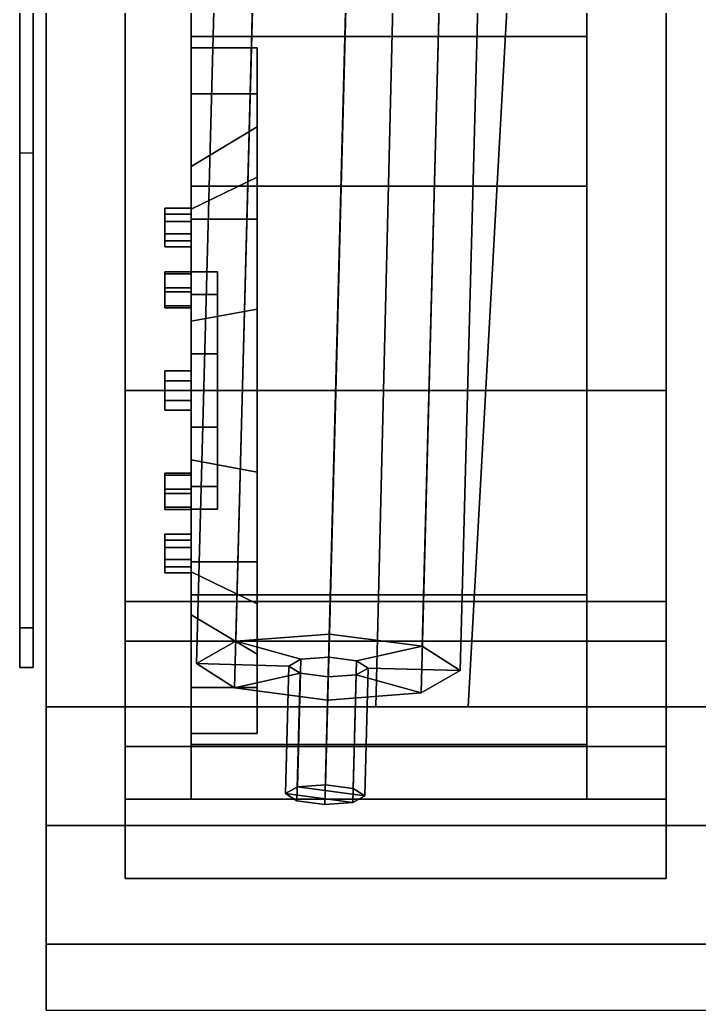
# Model space of a CAD drawing. Header units: millimetres. Extents: x -1.5 to 1.5, y -3.5 to 10.4.
# Drawn here: x -1.46 to -0.945, y -3.51 to -2.759 of the extents above; entities that cross this region are included whole.
import ezdxf

# ---------------------------------------------------------------- set-up
doc = ezdxf.new("R2010")
doc.units = ezdxf.units.MM
for name, color, linetype in [('fenders', 6, 'Continuous'), ('side_screens', 3, 'Continuous'), ('tracks', 3, 'Continuous'), ('wheels', 2, 'Continuous')]:
    doc.layers.add(name, color=color, linetype=linetype)

msp = doc.modelspace()

# ---------------------------------------------------------------- linework, layer by layer
for points in [[(-1.08, -2.56, 1.4), (-1.1725, -2.56, 1.03), (-1.19, -3.28, 0.91), (-1.12, -3.28, 1.19)], [(1.08, -2.56, 1.4), (-1.08, -2.56, 1.4), (-1.12, -3.28, 1.19), (1.12, -3.28, 1.19)], [(-1.30997, -2.63738, 1.35), (-1.28022, -2.62045, 1.28154), (-1.29619, -3.23017, 1.1238), (-1.32593, -3.24711, 1.19226)], [(-1.28022, -2.62045, 1.28154), (-1.20934, -2.61497, 1.25319), (-1.22531, -3.22469, 1.09545), (-1.29619, -3.23017, 1.1238)], [(-1.20934, -2.61497, 1.25319), (-1.13885, -2.62415, 1.28154), (-1.15482, -3.23388, 1.1238), (-1.22531, -3.22469, 1.09545)], [(-1.13885, -2.62415, 1.28154), (-1.11003, -2.64262, 1.35), (-1.126, -3.25234, 1.19226), (-1.15482, -3.23388, 1.1238)], [(-1.28115, -2.65585, 1.41846), (-1.30997, -2.63738, 1.35), (-1.32593, -3.24711, 1.19226), (-1.29712, -3.26557, 1.26072)], [(-1.11003, -2.64262, 1.35), (-1.13978, -2.65955, 1.41846), (-1.15574, -3.26927, 1.26072), (-1.126, -3.25234, 1.19226)], [(-1.21066, -2.66503, 1.44681), (-1.28115, -2.65585, 1.41846), (-1.29712, -3.26557, 1.26072), (-1.22662, -3.27475, 1.28908)], [(-1.13978, -2.65955, 1.41846), (-1.21066, -2.66503, 1.44681), (-1.22662, -3.27475, 1.28908), (-1.15574, -3.26927, 1.26072)], [(-1.32593, -3.24711, 1.19226), (-1.29619, -3.23017, 1.1238), (-1.24703, -3.24386, 1.17172), (-1.25596, -3.24894, 1.19226)], [(-1.29619, -3.23017, 1.1238), (-1.22531, -3.22469, 1.09545), (-1.22577, -3.24222, 1.16322), (-1.24703, -3.24386, 1.17172)], [(-1.22531, -3.22469, 1.09545), (-1.15482, -3.23388, 1.1238), (-1.20462, -3.24497, 1.17172), (-1.22577, -3.24222, 1.16322)], [(-1.15482, -3.23388, 1.1238), (-1.126, -3.25234, 1.19226), (-1.19598, -3.25051, 1.19226), (-1.20462, -3.24497, 1.17172)], [(-1.25596, -3.24894, 1.19226), (-1.24703, -3.24386, 1.17172), (-1.24957, -3.34064, 1.14669), (-1.25849, -3.34572, 1.16722)], [(-1.24703, -3.24386, 1.17172), (-1.22577, -3.24222, 1.16322), (-1.2283, -3.339, 1.13818), (-1.24957, -3.34064, 1.14669)], [(-1.22577, -3.24222, 1.16322), (-1.20462, -3.24497, 1.17172), (-1.20716, -3.34175, 1.14669), (-1.2283, -3.339, 1.13818)], [(-1.20462, -3.24497, 1.17172), (-1.19598, -3.25051, 1.19226), (-1.19851, -3.34729, 1.16722), (-1.20716, -3.34175, 1.14669)], [(-1.29712, -3.26557, 1.26072), (-1.32593, -3.24711, 1.19226), (-1.25596, -3.24894, 1.19226), (-1.24731, -3.25448, 1.2128)], [(-1.24731, -3.25448, 1.2128), (-1.25596, -3.24894, 1.19226), (-1.25849, -3.34572, 1.16722), (-1.24985, -3.35126, 1.18776)], [(-1.19598, -3.25051, 1.19226), (-1.2049, -3.25559, 1.2128), (-1.20743, -3.35237, 1.18776), (-1.19851, -3.34729, 1.16722)], [(-1.126, -3.25234, 1.19226), (-1.15574, -3.26927, 1.26072), (-1.2049, -3.25559, 1.2128), (-1.19598, -3.25051, 1.19226)], [(-1.22662, -3.27475, 1.28908), (-1.29712, -3.26557, 1.26072), (-1.24731, -3.25448, 1.2128), (-1.22616, -3.25723, 1.22131)], [(-1.22616, -3.25723, 1.22131), (-1.24731, -3.25448, 1.2128), (-1.24985, -3.35126, 1.18776), (-1.2287, -3.35401, 1.19627)], [(-1.2049, -3.25559, 1.2128), (-1.22616, -3.25723, 1.22131), (-1.2287, -3.35401, 1.19627), (-1.20743, -3.35237, 1.18776)], [(-1.15574, -3.26927, 1.26072), (-1.22662, -3.27475, 1.28908), (-1.22616, -3.25723, 1.22131), (-1.2049, -3.25559, 1.2128)], [(0.03, -3.28, 1.17), (-1.12, -3.28, 1.19), (-1.19, -3.28, 0.91), (-0.93, -3.28, 0.91)], [(1.12, -3.28, 1.19), (-1.12, -3.28, 1.19), (0.03, -3.28, 1.17), (0.91, -3.28, 1.17)], [(-1.20743, -3.35237, 1.18776), (-1.25849, -3.34572, 1.16722), (-1.24957, -3.34064, 1.14669), (-1.19851, -3.34729, 1.16722)], [(-1.19851, -3.34729, 1.16722), (-1.24957, -3.34064, 1.14669), (-1.2283, -3.339, 1.13818), (-1.20716, -3.34175, 1.14669)], [(-1.2287, -3.35401, 1.19627), (-1.24985, -3.35126, 1.18776), (-1.25849, -3.34572, 1.16722), (-1.20743, -3.35237, 1.18776)]]:
    msp.add_3dface(points)
at = {"layer": 'fenders'}
for points in [[(-1.44, -2.56, 1.03), (-1.44, -2.54332, 0.89), (-1.44, -3.28, 0.83), (-1.44, -3.28, 0.91)], [(-1.1725, -2.56, 1.03), (-1.44, -2.56, 1.03), (-1.44, -3.28, 0.91), (-1.19, -3.28, 0.91)], [(-1.44, -3.28, 0.91), (-1.44, -3.28, 0.83), (-1.44, -3.32, 0.83), (-1.44, -3.37, 0.85)], [(-0.93, -3.28, 0.91), (-1.44, -3.28, 0.91), (-1.44, -3.37, 0.85), (-0.93, -3.37, 0.85)], [(-1.44, -3.37, 0.85), (-1.44, -3.32, 0.83), (-1.44, -3.41, 0.73), (-1.44, -3.46, 0.76)], [(-0.93, -3.37, 0.85), (-1.44, -3.37, 0.85), (-1.44, -3.46, 0.76), (-0.93, -3.46, 0.76)], [(-1.44, -3.46, 0.76), (-1.44, -3.41, 0.73), (-1.44, -3.47, 0.63), (-1.44, -3.51, 0.65)], [(-0.93, -3.46, 0.76), (-1.44, -3.46, 0.76), (-1.44, -3.51, 0.65), (-0.93, -3.51, 0.65)]]:
    msp.add_3dface(points, dxfattribs=at)
at = {"layer": 'side_screens'}
for points in [[(-1.46, 1.67, 1.09), (-1.46, 1.67, 0.54), (-1.46, -3.25, 0.32), (-1.46, -3.25, 0.8)], [(-1.46, -0.94, 1.48), (-1.46, 1.67, 1.09), (-1.46, -3.25, 0.8), (-1.46, -2.86, 1.41)], [(-1.46, 1.67, 0.54), (-1.46, 1.17, 0.28), (-1.46, -3.22, 0.28), (-1.46, -3.25, 0.32)], [(-1.45, -3.25, 0.8), (-1.45, -3.25, 0.32), (-1.45, 1.67, 0.54), (-1.45, 1.67, 1.09)], [(-1.45, -2.86, 1.41), (-1.45, -3.25, 0.8), (-1.45, 1.67, 1.09), (-1.45, -0.94, 1.48)], [(-1.45, -3.25, 0.32), (-1.45, -3.22, 0.28), (-1.45, 1.17, 0.28), (-1.45, 1.67, 0.54)], [(-1.45, -3.22, 0.28), (-1.46, -3.22, 0.28), (-1.46, 1.17, 0.28), (-1.45, 1.17, 0.28)], [(-1.46, -2.86, 1.41), (-1.46, -3.25, 0.8), (-1.45, -3.25, 0.8), (-1.45, -2.86, 1.41)], [(-1.46, -3.25, 0.32), (-1.46, -3.22, 0.28), (-1.45, -3.22, 0.28), (-1.45, -3.25, 0.32)], [(-1.46, -3.25, 0.8), (-1.46, -3.25, 0.32), (-1.45, -3.25, 0.32), (-1.45, -3.25, 0.8)]]:
    msp.add_3dface(points, dxfattribs=at)
at = {"layer": 'tracks'}
for points in [[(-1.38, -3.04, 0.86), (-0.97, -3.04, 0.86), (-0.97, -2.44, 0.94), (-1.38, -2.44, 0.94)], [(-1.38, -3.04, 0.82), (-1.38, -3.04, 0.86), (-1.38, -2.44, 0.94), (-1.38, -2.44, 0.9)], [(-1.38, -2.44, 0.9), (-0.97, -2.44, 0.9), (-0.97, -3.04, 0.82), (-1.38, -3.04, 0.82)], [(-0.97, -2.44, 0.9), (-0.97, -2.44, 0.94), (-0.97, -3.04, 0.86), (-0.97, -3.04, 0.82)], [(-1.38, -2.53), (-0.97, -2.53), (-0.97, -3.23, 0.21), (-1.38, -3.23, 0.21)], [(-1.38, -2.53, 0.04), (-1.38, -2.53), (-1.38, -3.23, 0.21), (-1.38, -3.2, 0.24)], [(-1.38, -3.2, 0.24), (-0.97, -3.2, 0.24), (-0.97, -2.53, 0.04), (-1.38, -2.53, 0.04)], [(-0.97, -3.2, 0.24), (-0.97, -3.23, 0.21), (-0.97, -2.53), (-0.97, -2.53, 0.04)], [(-0.97, -3.04, 0.86), (-1.38, -3.04, 0.86), (-1.38, -3.23, 0.81), (-0.97, -3.23, 0.81)], [(-1.38, -3.2, 0.78), (-1.38, -3.23, 0.81), (-1.38, -3.04, 0.86), (-1.38, -3.04, 0.82)], [(-0.97, -3.2, 0.78), (-1.38, -3.2, 0.78), (-1.38, -3.04, 0.82), (-0.97, -3.04, 0.82)], [(-0.97, -3.04, 0.82), (-0.97, -3.04, 0.86), (-0.97, -3.23, 0.81), (-0.97, -3.2, 0.78)], [(-1.38, -3.31, 0.67), (-1.38, -3.37, 0.67), (-1.38, -3.23, 0.81), (-1.38, -3.2, 0.78)], [(-0.97, -3.31, 0.67), (-1.38, -3.31, 0.67), (-1.38, -3.2, 0.78), (-0.97, -3.2, 0.78)], [(-1.38, -3.2, 0.24), (-1.38, -3.23, 0.21), (-1.38, -3.37, 0.35), (-1.38, -3.31, 0.35)], [(-1.38, -3.31, 0.35), (-0.97, -3.31, 0.35), (-0.97, -3.2, 0.24), (-1.38, -3.2, 0.24)], [(-0.97, -3.2, 0.78), (-0.97, -3.23, 0.81), (-0.97, -3.37, 0.67), (-0.97, -3.31, 0.67)], [(-0.97, -3.31, 0.35), (-0.97, -3.37, 0.35), (-0.97, -3.23, 0.21), (-0.97, -3.2, 0.24)], [(-0.97, -3.23, 0.81), (-1.38, -3.23, 0.81), (-1.38, -3.37, 0.67), (-0.97, -3.37, 0.67)], [(-1.38, -3.23, 0.21), (-0.97, -3.23, 0.21), (-0.97, -3.37, 0.35), (-1.38, -3.37, 0.35)], [(-1.38, -3.35, 0.51), (-1.38, -3.41, 0.51), (-1.38, -3.37, 0.67), (-1.38, -3.31, 0.67)], [(-0.97, -3.35, 0.51), (-1.38, -3.35, 0.51), (-1.38, -3.31, 0.67), (-0.97, -3.31, 0.67)], [(-1.38, -3.31, 0.35), (-1.38, -3.37, 0.35), (-1.38, -3.41, 0.51), (-1.38, -3.35, 0.51)], [(-1.38, -3.35, 0.51), (-0.97, -3.35, 0.51), (-0.97, -3.31, 0.35), (-1.38, -3.31, 0.35)], [(-0.97, -3.31, 0.67), (-0.97, -3.37, 0.67), (-0.97, -3.41, 0.51), (-0.97, -3.35, 0.51)], [(-0.97, -3.35, 0.51), (-0.97, -3.41, 0.51), (-0.97, -3.37, 0.35), (-0.97, -3.31, 0.35)], [(-0.97, -3.37, 0.67), (-1.38, -3.37, 0.67), (-1.38, -3.41, 0.51), (-0.97, -3.41, 0.51)], [(-1.38, -3.37, 0.35), (-0.97, -3.37, 0.35), (-0.97, -3.41, 0.51), (-1.38, -3.41, 0.51)]]:
    msp.add_3dface(points, dxfattribs=at)
at = {"layer": 'wheels'}
for points in [[(-1.03, -2.73, 0.51), (-1.03, -2.77153, 0.355), (-1.33, -2.77153, 0.355), (-1.33, -2.73, 0.51)], [(-1.33, -2.73, 0.51), (-1.33, -2.77153, 0.355), (-1.33, -2.81483, 0.38), (-1.33, -2.78, 0.51)], [(-1.03, -2.77153, 0.665), (-1.03, -2.73, 0.51), (-1.33, -2.73, 0.51), (-1.33, -2.77153, 0.665)], [(-1.03, -3.195, 0.77847), (-1.03, -2.77153, 0.355), (-1.03, -2.73, 0.51), (-1.03, -3.04, 0.82)], [(-1.03, -3.04, 0.82), (-1.03, -2.73, 0.51), (-1.03, -2.77153, 0.665), (-1.03, -2.885, 0.77847)], [(-1.33, -2.77153, 0.355), (-1.33, -2.885, 0.24153), (-1.33, -2.91, 0.28483), (-1.33, -2.81483, 0.38)], [(-1.03, -2.77153, 0.355), (-1.03, -2.885, 0.24153), (-1.33, -2.885, 0.24153), (-1.33, -2.77153, 0.355)], [(-1.03, -2.885, 0.77847), (-1.03, -2.77153, 0.665), (-1.33, -2.77153, 0.665), (-1.33, -2.885, 0.77847)], [(-1.33, -2.885, 0.77847), (-1.33, -2.77153, 0.665), (-1.33, -2.81483, 0.64), (-1.33, -2.91, 0.73517)], [(-1.03, -3.30847, 0.665), (-1.03, -2.885, 0.24153), (-1.03, -2.77153, 0.355), (-1.03, -3.195, 0.77847)], [(-1.28, -2.81483, 0.38), (-1.28, -2.78, 0.51), (-1.33, -2.78, 0.51), (-1.33, -2.81483, 0.38)], [(-1.28, -2.8782, 0.39244), (-1.28, -2.84, 0.51), (-1.28, -2.78, 0.51), (-1.28, -2.81483, 0.38)], [(-1.28, -2.91, 0.28483), (-1.28, -2.81483, 0.38), (-1.33, -2.81483, 0.38), (-1.33, -2.91, 0.28483)], [(-1.28, -2.81483, 0.64), (-1.28, -2.91, 0.73517), (-1.33, -2.91, 0.73517), (-1.33, -2.81483, 0.64)], [(-1.28, -2.81483, 0.38), (-1.28, -2.91, 0.28483), (-1.28, -2.9782, 0.31979), (-1.28, -2.8782, 0.39244)], [(-1.28, -2.91, 0.73517), (-1.28, -2.81483, 0.64), (-1.28, -2.8782, 0.62756), (-1.28, -2.9782, 0.70021)], [(-1.28, -2.84, 0.51), (-1.28, -2.8782, 0.39244), (-1.33, -2.90247, 0.41008), (-1.33, -2.87, 0.51)], [(-1.33, -2.87, 0.51), (-1.33, -2.95, 0.51), (-1.33, -2.9264, 0.53903), (-1.33, -2.91173, 0.53591)], [(-1.33, -2.87, 0.51), (-1.33, -2.87, 0.51), (-1.33, -2.91173, 0.53591), (-1.33, -2.90169, 0.54705)], [(-1.33, -2.90247, 0.60992), (-1.33, -2.87, 0.51), (-1.33, -2.90169, 0.54705), (-1.33, -2.90633, 0.56132)], [(-1.33, -2.95, 0.51), (-1.33, -2.87, 0.51), (-1.33, -2.91173, 0.48409), (-1.33, -2.9264, 0.48097)], [(-1.33, -2.87, 0.51), (-1.33, -2.87, 0.51), (-1.33, -2.90169, 0.47295), (-1.33, -2.91173, 0.48409)], [(-1.33, -2.87, 0.51), (-1.33, -2.90247, 0.41008), (-1.33, -2.90633, 0.45868), (-1.33, -2.90169, 0.47295)], [(-1.28, -2.8782, 0.39244), (-1.28, -2.9782, 0.31979), (-1.33, -2.98747, 0.34832), (-1.33, -2.90247, 0.41008)], [(-1.28, -2.9782, 0.70021), (-1.28, -2.8782, 0.62756), (-1.33, -2.90247, 0.60992), (-1.33, -2.98747, 0.67168)], [(-1.03, -2.885, 0.24153), (-1.03, -3.04, 0.2), (-1.33, -3.04, 0.2), (-1.33, -2.885, 0.24153)], [(-1.33, -2.885, 0.24153), (-1.33, -3.04, 0.2), (-1.33, -3.04, 0.25), (-1.33, -2.91, 0.28483)], [(-1.03, -3.04, 0.82), (-1.03, -2.885, 0.77847), (-1.33, -2.885, 0.77847), (-1.33, -3.04, 0.82)], [(-1.33, -3.04, 0.82), (-1.33, -2.885, 0.77847), (-1.33, -2.91, 0.73517), (-1.33, -3.04, 0.77)], [(-1.03, -3.35, 0.51), (-1.03, -3.04, 0.2), (-1.03, -2.885, 0.24153), (-1.03, -3.30847, 0.665)], [(-1.35, -2.90633, 0.56132), (-1.35, -2.90169, 0.54705), (-1.35, -2.91173, 0.53591), (-1.35, -2.921, 0.56444)], [(-1.33, -2.90169, 0.54705), (-1.33, -2.91173, 0.53591), (-1.35, -2.91173, 0.53591), (-1.35, -2.90169, 0.54705)], [(-1.33, -2.90633, 0.56132), (-1.33, -2.90169, 0.54705), (-1.35, -2.90169, 0.54705), (-1.35, -2.90633, 0.56132)], [(-1.35, -2.90169, 0.47295), (-1.35, -2.90633, 0.45868), (-1.35, -2.921, 0.45556), (-1.35, -2.91173, 0.48409)], [(-1.33, -2.91173, 0.48409), (-1.33, -2.90169, 0.47295), (-1.35, -2.90169, 0.47295), (-1.35, -2.91173, 0.48409)], [(-1.33, -2.90169, 0.47295), (-1.33, -2.90633, 0.45868), (-1.35, -2.90633, 0.45868), (-1.35, -2.90169, 0.47295)], [(-1.33, -2.921, 0.56444), (-1.33, -2.90633, 0.56132), (-1.35, -2.90633, 0.56132), (-1.35, -2.921, 0.56444)], [(-1.33, -2.90633, 0.45868), (-1.33, -2.921, 0.45556), (-1.35, -2.921, 0.45556), (-1.35, -2.90633, 0.45868)], [(-1.33, -2.90247, 0.41008), (-1.33, -2.98747, 0.34832), (-1.33, -2.96202, 0.38991), (-1.33, -2.94988, 0.39873)], [(-1.33, -2.90247, 0.60992), (-1.33, -2.96719, 0.5629), (-1.33, -2.96516, 0.60025), (-1.33, -2.95145, 0.60636)], [(-1.33, -2.90247, 0.60992), (-1.33, -2.90247, 0.60992), (-1.33, -2.95145, 0.60636), (-1.33, -2.94988, 0.62127)], [(-1.33, -2.98747, 0.67168), (-1.33, -2.90247, 0.60992), (-1.33, -2.94988, 0.62127), (-1.33, -2.96202, 0.63009)], [(-1.33, -2.96719, 0.5629), (-1.33, -2.90247, 0.60992), (-1.33, -2.921, 0.56444), (-1.33, -2.93103, 0.55329)], [(-1.33, -2.90247, 0.60992), (-1.33, -2.90247, 0.60992), (-1.33, -2.90633, 0.56132), (-1.33, -2.921, 0.56444)], [(-1.33, -2.90247, 0.41008), (-1.33, -2.96719, 0.4571), (-1.33, -2.93103, 0.46671), (-1.33, -2.921, 0.45556)], [(-1.33, -2.90247, 0.41008), (-1.33, -2.90247, 0.41008), (-1.33, -2.921, 0.45556), (-1.33, -2.90633, 0.45868)], [(-1.33, -2.96719, 0.4571), (-1.33, -2.90247, 0.41008), (-1.33, -2.95145, 0.41364), (-1.33, -2.96516, 0.41975)], [(-1.33, -2.90247, 0.41008), (-1.33, -2.90247, 0.41008), (-1.33, -2.94988, 0.39873), (-1.33, -2.95145, 0.41364)], [(-1.35, -2.921, 0.56444), (-1.35, -2.91173, 0.53591), (-1.35, -2.9264, 0.53903), (-1.35, -2.93103, 0.55329)], [(-1.33, -2.91173, 0.53591), (-1.33, -2.9264, 0.53903), (-1.35, -2.9264, 0.53903), (-1.35, -2.91173, 0.53591)], [(-1.35, -2.91173, 0.48409), (-1.35, -2.921, 0.45556), (-1.35, -2.93103, 0.46671), (-1.35, -2.9264, 0.48097)], [(-1.33, -2.9264, 0.48097), (-1.33, -2.91173, 0.48409), (-1.35, -2.91173, 0.48409), (-1.35, -2.9264, 0.48097)], [(-1.28, -3.04, 0.25), (-1.28, -2.91, 0.28483), (-1.33, -2.91, 0.28483), (-1.33, -3.04, 0.25)], [(-1.28, -2.91, 0.73517), (-1.28, -3.04, 0.77), (-1.33, -3.04, 0.77), (-1.33, -2.91, 0.73517)], [(-1.28, -2.9782, 0.31979), (-1.28, -2.9782, 0.31979), (-1.28, -2.91, 0.28483), (-1.28, -3.04, 0.25)], [(-1.28, -2.9782, 0.70021), (-1.28, -2.9782, 0.70021), (-1.28, -3.04, 0.77), (-1.28, -2.91, 0.73517)], [(-1.33, -2.93103, 0.55329), (-1.33, -2.921, 0.56444), (-1.35, -2.921, 0.56444), (-1.35, -2.93103, 0.55329)], [(-1.33, -2.921, 0.45556), (-1.33, -2.93103, 0.46671), (-1.35, -2.93103, 0.46671), (-1.35, -2.921, 0.45556)], [(-1.33, -2.9264, 0.53903), (-1.33, -2.93103, 0.55329), (-1.35, -2.93103, 0.55329), (-1.35, -2.9264, 0.53903)], [(-1.33, -2.93103, 0.46671), (-1.33, -2.9264, 0.48097), (-1.35, -2.9264, 0.48097), (-1.35, -2.93103, 0.46671)], [(-1.33, -2.95, 0.51), (-1.33, -2.96719, 0.5629), (-1.33, -2.93103, 0.55329), (-1.33, -2.9264, 0.53903)], [(-1.33, -2.96719, 0.4571), (-1.33, -2.95, 0.51), (-1.33, -2.9264, 0.48097), (-1.33, -2.93103, 0.46671)], [(-1.35, -2.96202, 0.63009), (-1.35, -2.94988, 0.62127), (-1.35, -2.95145, 0.60636), (-1.35, -2.97572, 0.62399)], [(-1.33, -2.94988, 0.62127), (-1.33, -2.95145, 0.60636), (-1.35, -2.95145, 0.60636), (-1.35, -2.94988, 0.62127)], [(-1.33, -2.96202, 0.63009), (-1.33, -2.94988, 0.62127), (-1.35, -2.94988, 0.62127), (-1.35, -2.96202, 0.63009)], [(-1.35, -2.94988, 0.39873), (-1.35, -2.96202, 0.38991), (-1.35, -2.97572, 0.39601), (-1.35, -2.95145, 0.41364)], [(-1.33, -2.95145, 0.41364), (-1.33, -2.94988, 0.39873), (-1.35, -2.94988, 0.39873), (-1.35, -2.95145, 0.41364)], [(-1.33, -2.94988, 0.39873), (-1.33, -2.96202, 0.38991), (-1.35, -2.96202, 0.38991), (-1.35, -2.94988, 0.39873)], [(-1.35, -2.97572, 0.62399), (-1.35, -2.95145, 0.60636), (-1.35, -2.96516, 0.60025), (-1.35, -2.97729, 0.60907)], [(-1.33, -2.95145, 0.60636), (-1.33, -2.96516, 0.60025), (-1.35, -2.96516, 0.60025), (-1.35, -2.95145, 0.60636)], [(-1.35, -2.95145, 0.41364), (-1.35, -2.97572, 0.39601), (-1.35, -2.97729, 0.41093), (-1.35, -2.96516, 0.41975)], [(-1.33, -2.96516, 0.41975), (-1.33, -2.95145, 0.41364), (-1.35, -2.95145, 0.41364), (-1.35, -2.96516, 0.41975)], [(-1.31, -2.96719, 0.4571), (-1.31, -2.95, 0.51), (-1.33, -2.95, 0.51), (-1.33, -2.96719, 0.4571)], [(-1.31, -2.95, 0.51), (-1.31, -2.96719, 0.5629), (-1.33, -2.96719, 0.5629), (-1.33, -2.95, 0.51)], [(-1.31, -2.95, 0.51), (-1.31, -3.13, 0.51), (-1.31, -3.11281, 0.5629), (-1.31, -2.96719, 0.5629)], [(-1.31, -2.96719, 0.4571), (-1.31, -3.11281, 0.4571), (-1.31, -3.13, 0.51), (-1.31, -2.95, 0.51)], [(-1.33, -2.97572, 0.62399), (-1.33, -2.96202, 0.63009), (-1.35, -2.96202, 0.63009), (-1.35, -2.97572, 0.62399)], [(-1.33, -2.96202, 0.38991), (-1.33, -2.97572, 0.39601), (-1.35, -2.97572, 0.39601), (-1.35, -2.96202, 0.38991)], [(-1.33, -2.96516, 0.60025), (-1.33, -2.97729, 0.60907), (-1.35, -2.97729, 0.60907), (-1.35, -2.96516, 0.60025)], [(-1.33, -2.97729, 0.41093), (-1.33, -2.96516, 0.41975), (-1.35, -2.96516, 0.41975), (-1.35, -2.97729, 0.41093)], [(-1.33, -2.98747, 0.34832), (-1.33, -2.98747, 0.34832), (-1.33, -2.97572, 0.39601), (-1.33, -2.96202, 0.38991)], [(-1.33, -2.98747, 0.67168), (-1.33, -2.98747, 0.67168), (-1.33, -2.96202, 0.63009), (-1.33, -2.97572, 0.62399)], [(-1.33, -2.96719, 0.5629), (-1.33, -3.01219, 0.5956), (-1.33, -2.97729, 0.60907), (-1.33, -2.96516, 0.60025)], [(-1.33, -3.01219, 0.4244), (-1.33, -2.96719, 0.4571), (-1.33, -2.96516, 0.41975), (-1.33, -2.97729, 0.41093)], [(-1.31, -3.01219, 0.4244), (-1.31, -2.96719, 0.4571), (-1.33, -2.96719, 0.4571), (-1.33, -3.01219, 0.4244)], [(-1.31, -2.96719, 0.5629), (-1.31, -3.01219, 0.5956), (-1.33, -3.01219, 0.5956), (-1.33, -2.96719, 0.5629)], [(-1.31, -2.96719, 0.5629), (-1.31, -3.11281, 0.5629), (-1.31, -3.06781, 0.5956), (-1.31, -3.01219, 0.5956)], [(-1.31, -3.01219, 0.4244), (-1.31, -3.06781, 0.4244), (-1.31, -3.11281, 0.4571), (-1.31, -2.96719, 0.4571)], [(-1.33, -2.97729, 0.60907), (-1.33, -2.97572, 0.62399), (-1.35, -2.97572, 0.62399), (-1.35, -2.97729, 0.60907)], [(-1.33, -2.97572, 0.39601), (-1.33, -2.97729, 0.41093), (-1.35, -2.97729, 0.41093), (-1.35, -2.97572, 0.39601)], [(-1.33, -2.98747, 0.34832), (-1.33, -3.01219, 0.4244), (-1.33, -2.97729, 0.41093), (-1.33, -2.97572, 0.39601)], [(-1.33, -3.01219, 0.5956), (-1.33, -2.98747, 0.67168), (-1.33, -2.97572, 0.62399), (-1.33, -2.97729, 0.60907)], [(-1.28, -2.9782, 0.31979), (-1.28, -3.1018, 0.31979), (-1.33, -3.09253, 0.34832), (-1.33, -2.98747, 0.34832)], [(-1.28, -3.1018, 0.70021), (-1.28, -2.9782, 0.70021), (-1.33, -2.98747, 0.67168), (-1.33, -3.09253, 0.67168)], [(-1.28, -3.04, 0.25), (-1.28, -3.04, 0.25), (-1.28, -3.1018, 0.31979), (-1.28, -2.9782, 0.31979)], [(-1.28, -3.04, 0.77), (-1.28, -3.04, 0.77), (-1.28, -2.9782, 0.70021), (-1.28, -3.1018, 0.70021)], [(-1.33, -3.01219, 0.4244), (-1.33, -2.98747, 0.34832), (-1.33, -3.025, 0.38), (-1.33, -3.0325, 0.39299)], [(-1.33, -2.98747, 0.34832), (-1.33, -2.98747, 0.34832), (-1.33, -3.0325, 0.36701), (-1.33, -3.025, 0.38)], [(-1.33, -2.98747, 0.34832), (-1.33, -3.09253, 0.34832), (-1.33, -3.0475, 0.36701), (-1.33, -3.0325, 0.36701)], [(-1.33, -3.09253, 0.67168), (-1.33, -2.98747, 0.67168), (-1.33, -3.0325, 0.65299), (-1.33, -3.0475, 0.65299)], [(-1.33, -2.98747, 0.67168), (-1.33, -2.98747, 0.67168), (-1.33, -3.025, 0.64), (-1.33, -3.0325, 0.65299)], [(-1.33, -2.98747, 0.67168), (-1.33, -3.01219, 0.5956), (-1.33, -3.0325, 0.62701), (-1.33, -3.025, 0.64)], [(-1.31, -3.06781, 0.4244), (-1.31, -3.01219, 0.4244), (-1.33, -3.01219, 0.4244), (-1.33, -3.06781, 0.4244)], [(-1.31, -3.01219, 0.5956), (-1.31, -3.06781, 0.5956), (-1.33, -3.06781, 0.5956), (-1.33, -3.01219, 0.5956)], [(-1.33, -3.01219, 0.5956), (-1.33, -3.06781, 0.5956), (-1.33, -3.0475, 0.62701), (-1.33, -3.0325, 0.62701)], [(-1.33, -3.06781, 0.4244), (-1.33, -3.01219, 0.4244), (-1.33, -3.0325, 0.39299), (-1.33, -3.0475, 0.39299)], [(-1.35, -3.0325, 0.36701), (-1.35, -3.0475, 0.36701), (-1.35, -3.055, 0.38), (-1.35, -3.025, 0.38)], [(-1.33, -3.025, 0.38), (-1.33, -3.0325, 0.36701), (-1.35, -3.0325, 0.36701), (-1.35, -3.025, 0.38)], [(-1.33, -3.0325, 0.65299), (-1.33, -3.025, 0.64), (-1.35, -3.025, 0.64), (-1.35, -3.0325, 0.65299)], [(-1.33, -3.025, 0.64), (-1.33, -3.0325, 0.62701), (-1.35, -3.0325, 0.62701), (-1.35, -3.025, 0.64)], [(-1.35, -3.0475, 0.65299), (-1.35, -3.0325, 0.65299), (-1.35, -3.025, 0.64), (-1.35, -3.055, 0.64)], [(-1.35, -3.055, 0.64), (-1.35, -3.025, 0.64), (-1.35, -3.0325, 0.62701), (-1.35, -3.0475, 0.62701)], [(-1.35, -3.025, 0.38), (-1.35, -3.055, 0.38), (-1.35, -3.0475, 0.39299), (-1.35, -3.0325, 0.39299)], [(-1.33, -3.0325, 0.39299), (-1.33, -3.025, 0.38), (-1.35, -3.025, 0.38), (-1.35, -3.0325, 0.39299)], [(-1.33, -3.0325, 0.36701), (-1.33, -3.0475, 0.36701), (-1.35, -3.0475, 0.36701), (-1.35, -3.0325, 0.36701)], [(-1.33, -3.0475, 0.65299), (-1.33, -3.0325, 0.65299), (-1.35, -3.0325, 0.65299), (-1.35, -3.0475, 0.65299)], [(-1.33, -3.0325, 0.62701), (-1.33, -3.0475, 0.62701), (-1.35, -3.0475, 0.62701), (-1.35, -3.0325, 0.62701)], [(-1.33, -3.0475, 0.39299), (-1.33, -3.0325, 0.39299), (-1.35, -3.0325, 0.39299), (-1.35, -3.0475, 0.39299)], [(-1.28, -3.17, 0.28483), (-1.28, -3.04, 0.25), (-1.33, -3.04, 0.25), (-1.33, -3.17, 0.28483)], [(-1.03, -3.04, 0.2), (-1.03, -3.195, 0.24153), (-1.33, -3.195, 0.24153), (-1.33, -3.04, 0.2)], [(-1.33, -3.04, 0.2), (-1.33, -3.195, 0.24153), (-1.33, -3.17, 0.28483), (-1.33, -3.04, 0.25)], [(-1.28, -3.04, 0.77), (-1.28, -3.17, 0.73517), (-1.33, -3.17, 0.73517), (-1.33, -3.04, 0.77)], [(-1.03, -3.195, 0.77847), (-1.03, -3.04, 0.82), (-1.33, -3.04, 0.82), (-1.33, -3.195, 0.77847)], [(-1.33, -3.195, 0.77847), (-1.33, -3.04, 0.82), (-1.33, -3.04, 0.77), (-1.33, -3.17, 0.73517)], [(-1.28, -3.1018, 0.31979), (-1.28, -3.1018, 0.31979), (-1.28, -3.04, 0.25), (-1.28, -3.17, 0.28483)], [(-1.28, -3.1018, 0.70021), (-1.28, -3.1018, 0.70021), (-1.28, -3.17, 0.73517), (-1.28, -3.04, 0.77)], [(-1.03, -3.30847, 0.355), (-1.03, -3.195, 0.24153), (-1.03, -3.04, 0.2), (-1.03, -3.35, 0.51)], [(-1.33, -3.0475, 0.36701), (-1.33, -3.055, 0.38), (-1.35, -3.055, 0.38), (-1.35, -3.0475, 0.36701)], [(-1.33, -3.055, 0.64), (-1.33, -3.0475, 0.65299), (-1.35, -3.0475, 0.65299), (-1.35, -3.055, 0.64)], [(-1.33, -3.0475, 0.62701), (-1.33, -3.055, 0.64), (-1.35, -3.055, 0.64), (-1.35, -3.0475, 0.62701)], [(-1.33, -3.055, 0.38), (-1.33, -3.0475, 0.39299), (-1.35, -3.0475, 0.39299), (-1.35, -3.055, 0.38)], [(-1.33, -3.09253, 0.34832), (-1.33, -3.06781, 0.4244), (-1.33, -3.0475, 0.39299), (-1.33, -3.055, 0.38)], [(-1.33, -3.09253, 0.34832), (-1.33, -3.09253, 0.34832), (-1.33, -3.055, 0.38), (-1.33, -3.0475, 0.36701)], [(-1.33, -3.06781, 0.5956), (-1.33, -3.09253, 0.67168), (-1.33, -3.055, 0.64), (-1.33, -3.0475, 0.62701)], [(-1.33, -3.09253, 0.67168), (-1.33, -3.09253, 0.67168), (-1.33, -3.0475, 0.65299), (-1.33, -3.055, 0.64)], [(-1.33, -3.06781, 0.4244), (-1.33, -3.09253, 0.34832), (-1.33, -3.10428, 0.39601), (-1.33, -3.10271, 0.41093)], [(-1.31, -3.11281, 0.4571), (-1.31, -3.06781, 0.4244), (-1.33, -3.06781, 0.4244), (-1.33, -3.11281, 0.4571)], [(-1.31, -3.06781, 0.5956), (-1.31, -3.11281, 0.5629), (-1.33, -3.11281, 0.5629), (-1.33, -3.06781, 0.5956)], [(-1.33, -3.11281, 0.4571), (-1.33, -3.06781, 0.4244), (-1.33, -3.10271, 0.41093), (-1.33, -3.11484, 0.41975)], [(-1.33, -3.09253, 0.67168), (-1.33, -3.06781, 0.5956), (-1.33, -3.10271, 0.60907), (-1.33, -3.10428, 0.62399)], [(-1.33, -3.06781, 0.5956), (-1.33, -3.11281, 0.5629), (-1.33, -3.11484, 0.60025), (-1.33, -3.10271, 0.60907)], [(-1.28, -3.1018, 0.31979), (-1.28, -3.2018, 0.39244), (-1.33, -3.17753, 0.41008), (-1.33, -3.09253, 0.34832)], [(-1.33, -3.09253, 0.34832), (-1.33, -3.09253, 0.34832), (-1.33, -3.11798, 0.38991), (-1.33, -3.10428, 0.39601)], [(-1.33, -3.09253, 0.34832), (-1.33, -3.17753, 0.41008), (-1.33, -3.13012, 0.39873), (-1.33, -3.11798, 0.38991)], [(-1.28, -3.2018, 0.62756), (-1.28, -3.1018, 0.70021), (-1.33, -3.09253, 0.67168), (-1.33, -3.17753, 0.60992)], [(-1.33, -3.09253, 0.67168), (-1.33, -3.09253, 0.67168), (-1.33, -3.10428, 0.62399), (-1.33, -3.11798, 0.63009)], [(-1.33, -3.17753, 0.60992), (-1.33, -3.09253, 0.67168), (-1.33, -3.11798, 0.63009), (-1.33, -3.13012, 0.62127)], [(-1.28, -3.17, 0.28483), (-1.28, -3.26517, 0.38), (-1.28, -3.2018, 0.39244), (-1.28, -3.1018, 0.31979)], [(-1.28, -3.26517, 0.64), (-1.28, -3.17, 0.73517), (-1.28, -3.1018, 0.70021), (-1.28, -3.2018, 0.62756)], [(-1.35, -3.10428, 0.39601), (-1.35, -3.12855, 0.41364), (-1.35, -3.11484, 0.41975), (-1.35, -3.10271, 0.41093)], [(-1.33, -3.10271, 0.41093), (-1.33, -3.10428, 0.39601), (-1.35, -3.10428, 0.39601), (-1.35, -3.10271, 0.41093)], [(-1.33, -3.11484, 0.41975), (-1.33, -3.10271, 0.41093), (-1.35, -3.10271, 0.41093), (-1.35, -3.11484, 0.41975)], [(-1.35, -3.12855, 0.60636), (-1.35, -3.10428, 0.62399), (-1.35, -3.10271, 0.60907), (-1.35, -3.11484, 0.60025)], [(-1.33, -3.10271, 0.60907), (-1.33, -3.11484, 0.60025), (-1.35, -3.11484, 0.60025), (-1.35, -3.10271, 0.60907)], [(-1.33, -3.10428, 0.62399), (-1.33, -3.10271, 0.60907), (-1.35, -3.10271, 0.60907), (-1.35, -3.10428, 0.62399)], [(-1.35, -3.11798, 0.38991), (-1.35, -3.13012, 0.39873), (-1.35, -3.12855, 0.41364), (-1.35, -3.10428, 0.39601)], [(-1.33, -3.10428, 0.39601), (-1.33, -3.11798, 0.38991), (-1.35, -3.11798, 0.38991), (-1.35, -3.10428, 0.39601)], [(-1.35, -3.13012, 0.62127), (-1.35, -3.11798, 0.63009), (-1.35, -3.10428, 0.62399), (-1.35, -3.12855, 0.60636)], [(-1.33, -3.11798, 0.63009), (-1.33, -3.10428, 0.62399), (-1.35, -3.10428, 0.62399), (-1.35, -3.11798, 0.63009)], [(-1.33, -3.12855, 0.41364), (-1.33, -3.11484, 0.41975), (-1.35, -3.11484, 0.41975), (-1.35, -3.12855, 0.41364)], [(-1.33, -3.11484, 0.60025), (-1.33, -3.12855, 0.60636), (-1.35, -3.12855, 0.60636), (-1.35, -3.11484, 0.60025)], [(-1.31, -3.13, 0.51), (-1.31, -3.11281, 0.4571), (-1.33, -3.11281, 0.4571), (-1.33, -3.13, 0.51)], [(-1.31, -3.11281, 0.5629), (-1.31, -3.13, 0.51), (-1.33, -3.13, 0.51), (-1.33, -3.11281, 0.5629)], [(-1.33, -3.17753, 0.41008), (-1.33, -3.11281, 0.4571), (-1.33, -3.11484, 0.41975), (-1.33, -3.12855, 0.41364)], [(-1.33, -3.11281, 0.4571), (-1.33, -3.17753, 0.41008), (-1.33, -3.159, 0.45556), (-1.33, -3.14897, 0.46671)], [(-1.33, -3.13, 0.51), (-1.33, -3.11281, 0.4571), (-1.33, -3.14897, 0.46671), (-1.33, -3.1536, 0.48097)], [(-1.33, -3.17753, 0.60992), (-1.33, -3.11281, 0.5629), (-1.33, -3.14897, 0.55329), (-1.33, -3.159, 0.56444)], [(-1.33, -3.11281, 0.5629), (-1.33, -3.13, 0.51), (-1.33, -3.1536, 0.53903), (-1.33, -3.14897, 0.55329)], [(-1.33, -3.11281, 0.5629), (-1.33, -3.17753, 0.60992), (-1.33, -3.12855, 0.60636), (-1.33, -3.11484, 0.60025)], [(-1.33, -3.11798, 0.38991), (-1.33, -3.13012, 0.39873), (-1.35, -3.13012, 0.39873), (-1.35, -3.11798, 0.38991)], [(-1.33, -3.13012, 0.62127), (-1.33, -3.11798, 0.63009), (-1.35, -3.11798, 0.63009), (-1.35, -3.13012, 0.62127)], [(-1.33, -3.13012, 0.39873), (-1.33, -3.12855, 0.41364), (-1.35, -3.12855, 0.41364), (-1.35, -3.13012, 0.39873)], [(-1.33, -3.12855, 0.60636), (-1.33, -3.13012, 0.62127), (-1.35, -3.13012, 0.62127), (-1.35, -3.12855, 0.60636)], [(-1.33, -3.17753, 0.41008), (-1.33, -3.17753, 0.41008), (-1.33, -3.12855, 0.41364), (-1.33, -3.13012, 0.39873)], [(-1.33, -3.17753, 0.60992), (-1.33, -3.17753, 0.60992), (-1.33, -3.13012, 0.62127), (-1.33, -3.12855, 0.60636)], [(-1.33, -3.21, 0.51), (-1.33, -3.13, 0.51), (-1.33, -3.1536, 0.48097), (-1.33, -3.16827, 0.48409)], [(-1.33, -3.13, 0.51), (-1.33, -3.21, 0.51), (-1.33, -3.16827, 0.53591), (-1.33, -3.1536, 0.53903)], [(-1.35, -3.159, 0.45556), (-1.35, -3.16827, 0.48409), (-1.35, -3.1536, 0.48097), (-1.35, -3.14897, 0.46671)], [(-1.33, -3.14897, 0.46671), (-1.33, -3.159, 0.45556), (-1.35, -3.159, 0.45556), (-1.35, -3.14897, 0.46671)], [(-1.33, -3.1536, 0.48097), (-1.33, -3.14897, 0.46671), (-1.35, -3.14897, 0.46671), (-1.35, -3.1536, 0.48097)], [(-1.35, -3.16827, 0.53591), (-1.35, -3.159, 0.56444), (-1.35, -3.14897, 0.55329), (-1.35, -3.1536, 0.53903)], [(-1.33, -3.14897, 0.55329), (-1.33, -3.1536, 0.53903), (-1.35, -3.1536, 0.53903), (-1.35, -3.14897, 0.55329)], [(-1.33, -3.159, 0.56444), (-1.33, -3.14897, 0.55329), (-1.35, -3.14897, 0.55329), (-1.35, -3.159, 0.56444)], [(-1.33, -3.16827, 0.48409), (-1.33, -3.1536, 0.48097), (-1.35, -3.1536, 0.48097), (-1.35, -3.16827, 0.48409)], [(-1.33, -3.1536, 0.53903), (-1.33, -3.16827, 0.53591), (-1.35, -3.16827, 0.53591), (-1.35, -3.1536, 0.53903)], [(-1.35, -3.17367, 0.45868), (-1.35, -3.17831, 0.47295), (-1.35, -3.16827, 0.48409), (-1.35, -3.159, 0.45556)], [(-1.33, -3.159, 0.45556), (-1.33, -3.17367, 0.45868), (-1.35, -3.17367, 0.45868), (-1.35, -3.159, 0.45556)], [(-1.35, -3.17831, 0.54705), (-1.35, -3.17367, 0.56132), (-1.35, -3.159, 0.56444), (-1.35, -3.16827, 0.53591)], [(-1.33, -3.17367, 0.56132), (-1.33, -3.159, 0.56444), (-1.35, -3.159, 0.56444), (-1.35, -3.17367, 0.56132)], [(-1.33, -3.17753, 0.41008), (-1.33, -3.17753, 0.41008), (-1.33, -3.17367, 0.45868), (-1.33, -3.159, 0.45556)], [(-1.33, -3.17753, 0.60992), (-1.33, -3.17753, 0.60992), (-1.33, -3.159, 0.56444), (-1.33, -3.17367, 0.56132)], [(-1.33, -3.17831, 0.47295), (-1.33, -3.16827, 0.48409), (-1.35, -3.16827, 0.48409), (-1.35, -3.17831, 0.47295)], [(-1.33, -3.16827, 0.53591), (-1.33, -3.17831, 0.54705), (-1.35, -3.17831, 0.54705), (-1.35, -3.16827, 0.53591)], [(-1.33, -3.21, 0.51), (-1.33, -3.21, 0.51), (-1.33, -3.16827, 0.48409), (-1.33, -3.17831, 0.47295)], [(-1.33, -3.21, 0.51), (-1.33, -3.21, 0.51), (-1.33, -3.17831, 0.54705), (-1.33, -3.16827, 0.53591)], [(-1.28, -3.26517, 0.38), (-1.28, -3.17, 0.28483), (-1.33, -3.17, 0.28483), (-1.33, -3.26517, 0.38)], [(-1.33, -3.195, 0.24153), (-1.33, -3.30847, 0.355), (-1.33, -3.26517, 0.38), (-1.33, -3.17, 0.28483)], [(-1.28, -3.17, 0.73517), (-1.28, -3.26517, 0.64), (-1.33, -3.26517, 0.64), (-1.33, -3.17, 0.73517)], [(-1.33, -3.30847, 0.665), (-1.33, -3.195, 0.77847), (-1.33, -3.17, 0.73517), (-1.33, -3.26517, 0.64)], [(-1.33, -3.17367, 0.45868), (-1.33, -3.17831, 0.47295), (-1.35, -3.17831, 0.47295), (-1.35, -3.17367, 0.45868)], [(-1.33, -3.17831, 0.54705), (-1.33, -3.17367, 0.56132), (-1.35, -3.17367, 0.56132), (-1.35, -3.17831, 0.54705)], [(-1.33, -3.17753, 0.41008), (-1.33, -3.21, 0.51), (-1.33, -3.17831, 0.47295), (-1.33, -3.17367, 0.45868)], [(-1.33, -3.21, 0.51), (-1.33, -3.17753, 0.60992), (-1.33, -3.17367, 0.56132), (-1.33, -3.17831, 0.54705)], [(-1.28, -3.2018, 0.39244), (-1.28, -3.24, 0.51), (-1.33, -3.21, 0.51), (-1.33, -3.17753, 0.41008)], [(-1.03, -3.195, 0.24153), (-1.03, -3.30847, 0.355), (-1.33, -3.30847, 0.355), (-1.33, -3.195, 0.24153)], [(-1.03, -3.30847, 0.665), (-1.03, -3.195, 0.77847), (-1.33, -3.195, 0.77847), (-1.33, -3.30847, 0.665)], [(-1.28, -3.2018, 0.62756), (-1.28, -3.24, 0.51), (-1.28, -3.3, 0.51), (-1.28, -3.26517, 0.64)], [(-1.33, -3.30847, 0.355), (-1.33, -3.35, 0.51), (-1.33, -3.3, 0.51), (-1.33, -3.26517, 0.38)], [(-1.28, -3.26517, 0.64), (-1.28, -3.3, 0.51), (-1.33, -3.3, 0.51), (-1.33, -3.26517, 0.64)], [(-1.28, -3.3, 0.51), (-1.28, -3.26517, 0.38), (-1.33, -3.26517, 0.38), (-1.33, -3.3, 0.51)], [(-1.03, -3.30847, 0.355), (-1.03, -3.35, 0.51), (-1.33, -3.35, 0.51), (-1.33, -3.30847, 0.355)], [(-1.03, -3.35, 0.51), (-1.03, -3.30847, 0.665), (-1.33, -3.30847, 0.665), (-1.33, -3.35, 0.51)]]:
    msp.add_3dface(points, dxfattribs=at)
at = {"layer": 'wheels', "color": 4}
for points in [[(-1.33, -2.77153, 0.665), (-1.33, -2.73, 0.51), (-1.33, -2.78, 0.51), (-1.33, -2.81483, 0.64)], [(-1.28, -2.78, 0.51), (-1.28, -2.81483, 0.64), (-1.33, -2.81483, 0.64), (-1.33, -2.78, 0.51)], [(-1.28, -2.84, 0.51), (-1.28, -2.8782, 0.62756), (-1.28, -2.81483, 0.64), (-1.28, -2.78, 0.51)], [(-1.28, -3.24, 0.51), (-1.28, -3.2018, 0.39244), (-1.28, -3.26517, 0.38), (-1.28, -3.3, 0.51)], [(-1.33, -3.35, 0.51), (-1.33, -3.30847, 0.665), (-1.33, -3.26517, 0.64), (-1.33, -3.3, 0.51)]]:
    msp.add_3dface(points, dxfattribs=at)
at = {"layer": 'wheels', "color": 3}
for points in [[(-1.28, -2.8782, 0.62756), (-1.28, -2.84, 0.51), (-1.33, -2.87, 0.51), (-1.33, -2.90247, 0.60992)], [(-1.28, -3.24, 0.51), (-1.28, -3.2018, 0.62756), (-1.33, -3.17753, 0.60992), (-1.33, -3.21, 0.51)]]:
    msp.add_3dface(points, dxfattribs=at)

doc.saveas('drawing.dxf')
